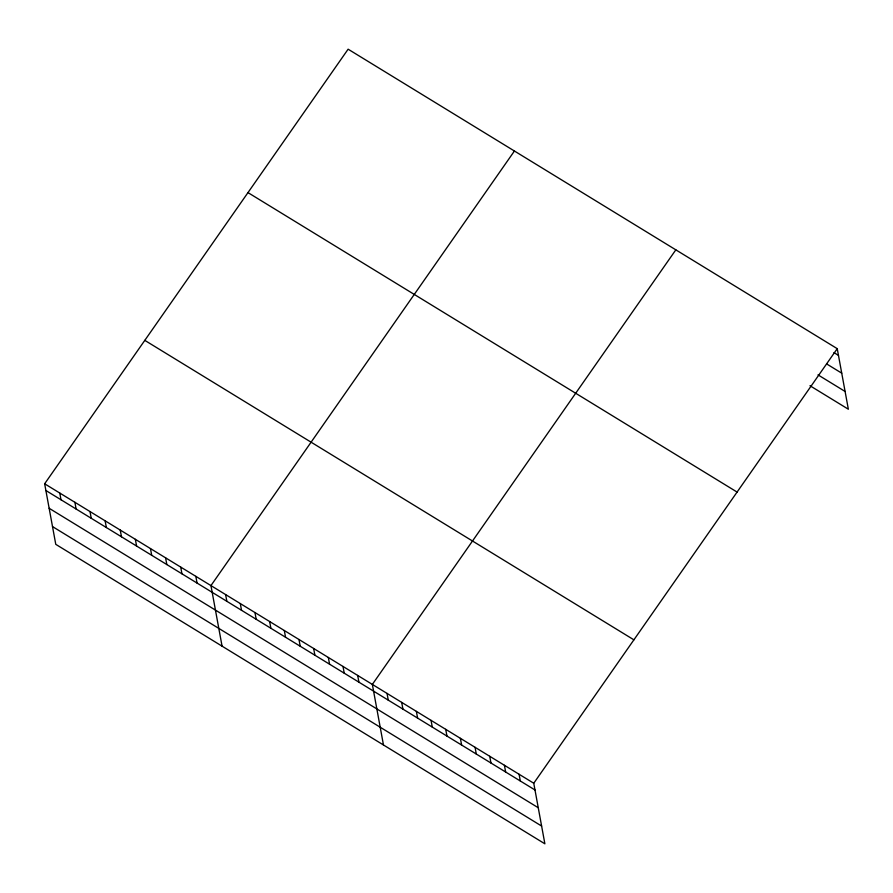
<?xml version="1.0" encoding="UTF-8"?>
<svg xmlns="http://www.w3.org/2000/svg" width="893" height="893" viewBox="0 0 893 893"><rect width="100%" height="100%" fill="white"/><g stroke="black" fill="none" stroke-linecap="round" stroke-linejoin="round"><path stroke-width="1.34" d="M837.232 348.661L533.757 783.239L544.875 843.807L55.768 544.339L44.65 483.783L348.125 49.193L837.232 348.661L848.35 409.217L809.973 385.72M514.424 151.006L210.949 585.596L222.067 646.164M675.834 249.839L372.348 684.418L383.465 744.985M833.962 352.635L838.471 355.403M827.063 364.177L841.731 373.162M817.999 374.87L845.091 391.458M247.986 192.609L737.082 492.076M144.8 340.367L633.907 639.835M44.65 483.783L533.757 783.239M45.889 490.514L534.996 789.981M49.148 508.284L538.256 807.741M52.508 526.58L541.616 826.047M519.079 774.264L520.318 780.995M504.411 765.279L505.65 772.021M489.732 756.293L490.971 763.035M475.065 747.307L476.304 754.049M460.386 738.321L461.625 745.063M445.719 729.335L446.958 736.078M431.04 720.361L432.279 727.092M416.372 711.375L417.611 718.117M401.694 702.389L402.933 709.131M387.026 693.403L388.265 700.145M357.68 675.432L358.919 682.174M343.001 666.457L344.24 673.188M328.334 657.471L329.573 664.213M313.655 648.485L314.894 655.228M298.988 639.5L300.227 646.242M284.309 630.514L285.548 637.256M269.641 621.528L270.88 628.27M254.963 612.553L256.202 619.284M240.295 603.568L241.534 610.31M225.616 594.582L226.855 601.324M195.824 576.342L197.063 583.084M180.71 567.088L181.949 573.819M165.596 557.824L166.835 564.566M150.471 548.57L151.71 555.312M135.356 539.316L136.596 546.058M120.242 530.062L121.481 536.805M105.117 520.809L106.356 527.54M90.003 511.544L91.242 518.286M74.889 502.29L76.117 509.032M59.764 493.036L61.003 499.779"/></g></svg>
